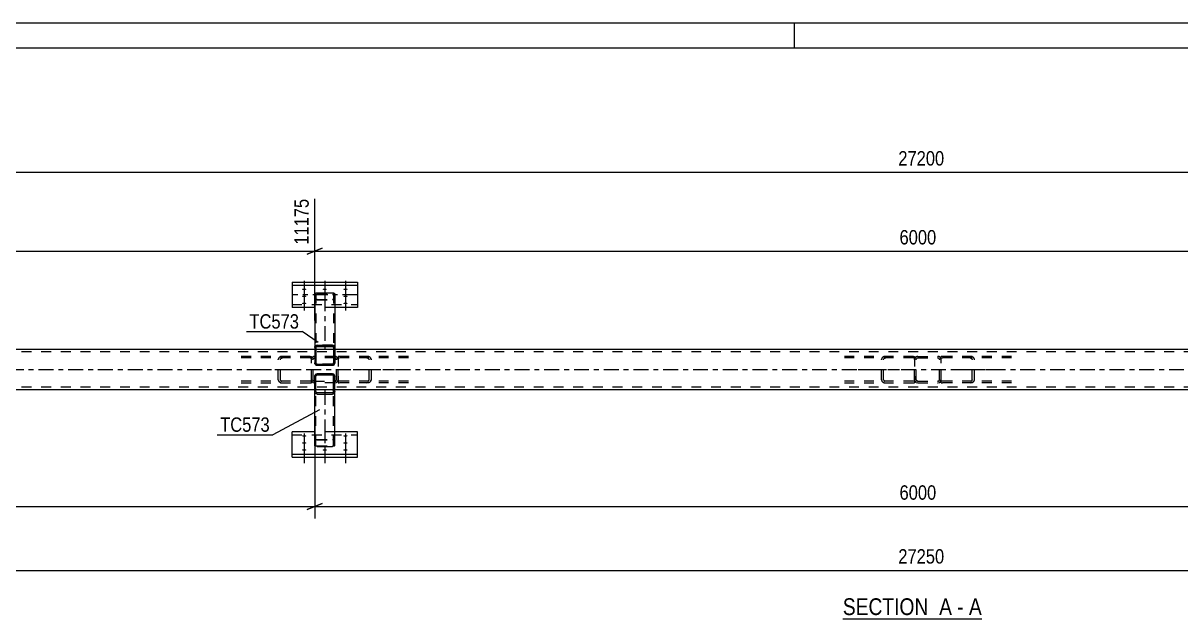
# Model space of a CAD drawing. Header units: millimetres. Extents: x -82 to 1107, y -663 to 178.
# Drawn here: x 323.5 to 553.9, y 59 to 177.5 of the extents above; entities that cross this region are included whole.
import ezdxf

# ---------------------------------------------------------------- set-up
doc = ezdxf.new("R2010")
doc.units = ezdxf.units.MM
doc.linetypes.add('DXK_LINE_DOT2', pattern=[3.9198, 1.9599, -1.9599])
doc.linetypes.add('DXK_LINE_DOT3', pattern=[5.9187, 2.979, -0.9799, 0.9799, -0.9799])
doc.styles.add('Arial Narrow', font='ARIALN.TTF', dxfattribs={"height": 0.2})

# ---------------------------------------------------------------- blocks, each defined once
blk = doc.blocks.new('Unknown-348431369-1163')
at = {"color": 5, "linetype": 'Continuous'}
for p, q in [((1107.01, 177.55), (-81.99, 177.55)), ((477.01, 172.55), (477.01, 177.55)), ((1102.01, 172.55), (-76.99, 172.55))]:
    blk.add_line(p, q, dxfattribs=at)
blk = doc.blocks.new('Unknown-348431369-12 - 3591')
at = {"color": 6, "linetype": 'Continuous'}
blk.add_line((486.61, 58.98), (514.25, 58.98), dxfattribs=at)
at = {"color": 0, "linetype": 'Continuous'}
blk.add_wipeout([(504.72, 59.73), (504.72, 63.23), (486.61, 63.23), (486.61, 59.73)], dxfattribs=at)
at = {"color": 7, "linetype": 'Continuous', "style": 'Arial Narrow'}
blk.add_text('SECTION ', height=3.34, dxfattribs=at).set_placement((486.61, 59.73))
at = {"color": 0, "linetype": 'Continuous'}
blk.add_wipeout([(508.32, 59.73), (508.32, 63.23), (505.77, 63.23), (505.77, 59.73)], dxfattribs=at)
blk.add_wipeout([(510.65, 59.73), (510.65, 63.23), (509.37, 63.23), (509.37, 59.73)], dxfattribs=at)
at = {"color": 7, "linetype": 'Continuous', "style": 'Arial Narrow'}
for s, p in [('A', (505.77, 59.73)), ('-', (509.37, 59.73))]:
    blk.add_text(s, height=3.34, dxfattribs=at).set_placement(p)
at = {"color": 0, "linetype": 'Continuous'}
blk.add_wipeout([(514.25, 59.73), (514.25, 63.23), (511.7, 63.23), (511.7, 59.73)], dxfattribs=at)
at = {"color": 7, "linetype": 'Continuous', "style": 'Arial Narrow'}
blk.add_text('A', height=3.34, dxfattribs=at).set_placement((511.7, 59.73))
blk = doc.blocks.new('Part-348431369-3689 - 3591')
at = {"color": 2, "linetype": 'Continuous'}
for p, q in [((381.55, 123.7), (381.59, 123.76)), ((381.55, 123.7), (381.55, 112.96)), ((381.59, 123.76), (381.69, 123.81)), ((381.69, 123.81), (381.85, 123.85)), ((381.85, 123.85), (382.03, 123.86)), ((382.03, 123.86), (385.07, 123.86)), ((385.07, 123.86), (385.25, 123.85)), ((385.25, 123.85), (385.41, 123.81)), ((385.41, 123.81), (385.51, 123.76)), ((385.51, 123.76), (385.55, 123.7)), ((385.55, 123.7), (385.55, 112.96)), ((385.31, 112.58), (381.79, 112.58))]:
    blk.add_line(p, q, dxfattribs=at)
at = {"color": 7, "linetype": 'DXK_LINE_DOT2'}
for p, q in [((381.59, 122.59), (381.55, 122.66)), ((381.69, 122.54), (381.59, 122.59)), ((381.85, 122.5), (381.69, 122.54)), ((381.81, 123.73), (381.79, 123.7)), ((381.79, 123.7), (381.79, 113.37)), ((381.79, 122.66), (381.81, 122.62)), ((381.86, 123.75), (381.81, 123.73)), ((381.81, 122.62), (381.86, 122.6)), ((382.03, 122.49), (381.85, 122.5)), ((381.94, 123.77), (381.86, 123.75)), ((381.86, 122.6), (381.94, 122.58)), ((382.03, 123.78), (381.94, 123.77)), ((381.94, 122.58), (382.03, 122.57)), ((382.03, 123.78), (385.07, 123.78)), ((382.03, 122.57), (385.07, 122.57)), ((382.03, 122.49), (385.07, 122.49)), ((385.16, 123.77), (385.07, 123.78)), ((385.07, 122.57), (385.16, 122.58)), ((385.25, 122.5), (385.07, 122.49)), ((385.24, 123.75), (385.16, 123.77)), ((385.16, 122.58), (385.24, 122.6)), ((385.29, 123.73), (385.24, 123.75)), ((385.24, 122.6), (385.29, 122.62)), ((385.41, 122.54), (385.25, 122.5)), ((385.31, 123.7), (385.29, 123.73)), ((385.29, 122.62), (385.31, 122.66)), ((385.31, 123.7), (385.31, 112.58)), ((385.51, 122.59), (385.41, 122.54)), ((385.55, 122.66), (385.51, 122.59)), ((381.55, 112.96), (381.55, 112.58)), ((381.79, 113.37), (381.79, 112.58)), ((385.55, 112.96), (385.55, 112.58)), ((381.79, 112.58), (381.55, 112.58)), ((385.29, 112.58), (385.31, 112.58)), ((385.55, 112.58), (385.31, 112.58))]:
    blk.add_line(p, q, dxfattribs=at)
at = {"color": 7, "linetype": 'DXK_LINE_DOT3'}
blk.add_line((383.55, 123.18), (383.55, 112.58), dxfattribs=at)
blk = doc.blocks.new('Part-348431369-3636 - 3591')
at = {"color": 2, "linetype": 'Continuous'}
for p, q in [((377.05, 126), (390.05, 126)), ((377.05, 126), (377.05, 120.95)), ((377.05, 125.4), (390.05, 125.4)), ((390.05, 126), (390.05, 120.95)), ((381.55, 120.95), (377.05, 120.95)), ((390.05, 120.95), (385.55, 120.95))]:
    blk.add_line(p, q, dxfattribs=at)
at = {"color": 7, "linetype": 'DXK_LINE_DOT3'}
blk.add_line((390.05, 123.48), (377.05, 123.48), dxfattribs=at)
at = {"color": 7, "linetype": 'DXK_LINE_DOT2'}
for p, q in [((377.05, 121.55), (390.05, 121.55)), ((385.55, 120.95), (381.55, 120.95))]:
    blk.add_line(p, q, dxfattribs=at)
blk = doc.blocks.new('Bolt-348431369-3717 - 3591')
at = {"linetype": 'Continuous'}
for points in [[(379.45, 124.73), (379.54, 124.73), (379.63, 124.72), (379.71, 124.7), (379.78, 124.68), (379.83, 124.65), (379.87, 124.62), (379.89, 124.59), (379.89, 124.56), (379.87, 124.53), (379.83, 124.5), (379.78, 124.48), (379.71, 124.46), (379.63, 124.44), (379.54, 124.43), (379.45, 124.43), (379.36, 124.43), (379.27, 124.44), (379.19, 124.46), (379.12, 124.48), (379.07, 124.5), (379.03, 124.53), (379.01, 124.56), (379.01, 124.59), (379.03, 124.62), (379.07, 124.65), (379.12, 124.68), (379.19, 124.7), (379.27, 124.72), (379.36, 124.73)], [(383.53, 124.73), (383.62, 124.73), (383.71, 124.72), (383.79, 124.7), (383.86, 124.68), (383.91, 124.65), (383.95, 124.62), (383.97, 124.59), (383.97, 124.56), (383.95, 124.53), (383.91, 124.5), (383.86, 124.48), (383.79, 124.46), (383.71, 124.44), (383.62, 124.43), (383.53, 124.43), (383.44, 124.43), (383.35, 124.44), (383.27, 124.46), (383.2, 124.48), (383.15, 124.5), (383.11, 124.53), (383.09, 124.56), (383.09, 124.59), (383.11, 124.62), (383.15, 124.65), (383.2, 124.68), (383.27, 124.7), (383.35, 124.72), (383.44, 124.73)], [(387.65, 124.73), (387.74, 124.73), (387.83, 124.72), (387.91, 124.7), (387.98, 124.68), (388.03, 124.65), (388.07, 124.62), (388.09, 124.59), (388.09, 124.56), (388.07, 124.53), (388.03, 124.5), (387.98, 124.48), (387.91, 124.46), (387.83, 124.44), (387.74, 124.43), (387.65, 124.43), (387.56, 124.43), (387.47, 124.44), (387.39, 124.46), (387.32, 124.48), (387.27, 124.5), (387.23, 124.53), (387.21, 124.56), (387.21, 124.59), (387.23, 124.62), (387.27, 124.65), (387.32, 124.68), (387.39, 124.7), (387.47, 124.72), (387.56, 124.73)], [(379.45, 123.33), (379.54, 123.33), (379.63, 123.32), (379.71, 123.3), (379.78, 123.28), (379.83, 123.26), (379.87, 123.23), (379.89, 123.2), (379.89, 123.17), (379.87, 123.14), (379.83, 123.11), (379.78, 123.08), (379.71, 123.06), (379.63, 123.04), (379.54, 123.04), (379.45, 123.03), (379.36, 123.04), (379.27, 123.04), (379.19, 123.06), (379.12, 123.08), (379.07, 123.11), (379.03, 123.14), (379.01, 123.17), (379.01, 123.2), (379.03, 123.23), (379.07, 123.26), (379.12, 123.28), (379.19, 123.3), (379.27, 123.32), (379.36, 123.33)], [(387.65, 123.33), (387.74, 123.33), (387.83, 123.32), (387.91, 123.3), (387.98, 123.28), (388.03, 123.26), (388.07, 123.23), (388.09, 123.2), (388.09, 123.17), (388.07, 123.14), (388.03, 123.11), (387.98, 123.08), (387.91, 123.06), (387.83, 123.04), (387.74, 123.04), (387.65, 123.03), (387.56, 123.04), (387.47, 123.04), (387.39, 123.06), (387.32, 123.08), (387.27, 123.11), (387.23, 123.14), (387.21, 123.17), (387.21, 123.2), (387.23, 123.23), (387.27, 123.26), (387.32, 123.28), (387.39, 123.3), (387.47, 123.32), (387.56, 123.33)], [(379.45, 121.92), (379.54, 121.92), (379.63, 121.91), (379.71, 121.9), (379.78, 121.87), (379.83, 121.85), (379.87, 121.82), (379.89, 121.79), (379.89, 121.76), (379.87, 121.73), (379.83, 121.7), (379.78, 121.67), (379.71, 121.65), (379.63, 121.64), (379.54, 121.63), (379.45, 121.62), (379.36, 121.63), (379.27, 121.64), (379.19, 121.65), (379.12, 121.67), (379.07, 121.7), (379.03, 121.73), (379.01, 121.76), (379.01, 121.79), (379.03, 121.82), (379.07, 121.85), (379.12, 121.87), (379.19, 121.9), (379.27, 121.91), (379.36, 121.92)], [(387.65, 121.92), (387.74, 121.92), (387.83, 121.91), (387.91, 121.9), (387.98, 121.87), (388.03, 121.85), (388.07, 121.82), (388.09, 121.79), (388.09, 121.76), (388.07, 121.73), (388.03, 121.7), (387.98, 121.67), (387.91, 121.65), (387.83, 121.64), (387.74, 121.63), (387.65, 121.62), (387.56, 121.63), (387.47, 121.64), (387.39, 121.65), (387.32, 121.67), (387.27, 121.7), (387.23, 121.73), (387.21, 121.76), (387.21, 121.79), (387.23, 121.82), (387.27, 121.85), (387.32, 121.87), (387.39, 121.9), (387.47, 121.91), (387.56, 121.92)]]:
    blk.add_hatch(color=1, dxfattribs=at).paths.add_polyline_path(points)
at = {"color": 1, "linetype": 'Continuous'}
for p, q in [((379.45, 126.27), (379.45, 123.15)), ((379.45, 124.87), (379.45, 121.75)), ((383.53, 126.27), (383.53, 123.15)), ((387.65, 126.27), (387.65, 123.15)), ((387.65, 124.87), (387.65, 121.75)), ((379.45, 123.46), (379.45, 120.35)), ((387.65, 123.46), (387.65, 120.35))]:
    blk.add_line(p, q, dxfattribs=at)
at = {"color": 1, "linetype": 'DXK_LINE_DOT2'}
blk.add_line((383.53, 123.46), (383.53, 120.35), dxfattribs=at)
blk = doc.blocks.new('Part-348431369-3782 - 3591')
at = {"color": 7, "linetype": 'DXK_LINE_DOT2'}
for p, q in [((381.55, 104.21), (381.55, 104.58)), ((381.79, 104.58), (381.55, 104.58)), ((381.79, 93.47), (381.79, 104.58)), ((385.07, 104.58), (385.55, 104.58)), ((385.24, 104.58), (385.25, 104.58)), ((385.25, 104.58), (385.29, 104.58)), ((385.29, 104.58), (385.31, 104.58)), ((385.31, 93.47), (385.31, 104.58)), ((385.55, 104.21), (385.55, 104.58)), ((381.55, 94.51), (381.59, 94.57)), ((381.59, 94.57), (381.69, 94.63)), ((381.69, 94.63), (381.85, 94.66)), ((381.81, 94.54), (381.79, 94.51)), ((381.86, 94.57), (381.81, 94.54)), ((381.85, 94.66), (382.03, 94.68)), ((381.94, 94.59), (381.86, 94.57)), ((382.03, 94.59), (381.94, 94.59)), ((382.03, 94.68), (385.07, 94.68)), ((382.03, 94.59), (385.07, 94.59)), ((385.07, 94.68), (385.25, 94.66)), ((385.16, 94.59), (385.07, 94.59)), ((385.24, 94.57), (385.16, 94.59)), ((385.24, 94.57), (385.25, 94.56)), ((385.25, 94.66), (385.41, 94.63)), ((385.25, 94.56), (385.29, 94.54)), ((385.31, 94.51), (385.29, 94.54)), ((385.41, 94.63), (385.51, 94.57)), ((385.51, 94.57), (385.55, 94.51)), ((381.79, 93.47), (381.81, 93.44)), ((381.81, 93.44), (381.86, 93.41)), ((381.86, 93.41), (381.94, 93.4)), ((381.94, 93.4), (382.03, 93.39)), ((382.03, 93.39), (385.07, 93.39)), ((385.07, 93.39), (385.16, 93.4)), ((385.16, 93.4), (385.24, 93.41)), ((385.24, 93.41), (385.29, 93.44)), ((385.29, 93.44), (385.31, 93.47))]:
    blk.add_line(p, q, dxfattribs=at)
at = {"color": 2, "linetype": 'Continuous'}
for p, q in [((381.55, 93.47), (381.55, 104.21)), ((385.31, 104.58), (381.79, 104.58)), ((385.55, 93.47), (385.55, 104.21)), ((381.59, 93.41), (381.55, 93.47)), ((381.69, 93.36), (381.59, 93.41)), ((381.85, 93.32), (381.69, 93.36)), ((382.03, 93.31), (381.85, 93.32)), ((382.03, 93.31), (385.07, 93.31)), ((385.25, 93.32), (385.07, 93.31)), ((385.41, 93.36), (385.25, 93.32)), ((385.51, 93.41), (385.41, 93.36)), ((385.55, 93.47), (385.51, 93.41))]:
    blk.add_line(p, q, dxfattribs=at)
at = {"color": 7, "linetype": 'DXK_LINE_DOT3'}
blk.add_line((383.55, 104.58), (383.55, 93.99), dxfattribs=at)
blk = doc.blocks.new('Part-348431369-10483 - 3591')
at = {"color": 2, "linetype": 'Continuous'}
for p, q in [((381.59, 113.14), (381.55, 112.96)), ((381.55, 112.96), (381.55, 109.92)), ((381.69, 113.3), (381.59, 113.14)), ((381.85, 113.4), (381.69, 113.3)), ((381.79, 112.96), (381.81, 113.05)), ((381.79, 112.96), (381.79, 112.96)), ((381.79, 112.96), (381.79, 109.92)), ((381.81, 113.05), (381.86, 113.13)), ((382.03, 113.44), (381.85, 113.4)), ((381.86, 113.13), (381.94, 113.18)), ((381.94, 113.18), (382.03, 113.2)), ((382.03, 113.44), (385.07, 113.44)), ((382.03, 113.44), (382.03, 113.44)), ((382.03, 113.2), (382.03, 113.2)), ((382.03, 113.2), (385.07, 113.2)), ((385.07, 113.44), (385.07, 113.44)), ((385.25, 113.4), (385.07, 113.44)), ((385.07, 113.2), (385.07, 113.2)), ((385.07, 113.2), (385.16, 113.18)), ((385.16, 113.18), (385.24, 113.13)), ((385.24, 113.13), (385.29, 113.05)), ((385.41, 113.3), (385.25, 113.4)), ((385.29, 113.05), (385.31, 112.96)), ((385.31, 112.96), (385.31, 112.96)), ((385.31, 112.96), (385.31, 109.92)), ((385.51, 113.14), (385.41, 113.3)), ((385.55, 112.96), (385.51, 113.14)), ((385.55, 112.96), (385.55, 109.92)), ((381.55, 109.92), (381.59, 109.74)), ((381.59, 109.74), (381.69, 109.58)), ((381.69, 109.58), (381.85, 109.48)), ((381.79, 109.92), (381.79, 109.92)), ((381.81, 109.83), (381.79, 109.92)), ((381.86, 109.75), (381.81, 109.83)), ((381.85, 109.48), (382.03, 109.44)), ((381.94, 109.7), (381.86, 109.75)), ((382.03, 109.68), (381.94, 109.7)), ((382.03, 109.68), (382.03, 109.68)), ((382.03, 109.68), (385.07, 109.68)), ((382.03, 109.44), (385.07, 109.44)), ((382.03, 109.44), (382.03, 109.44)), ((385.16, 109.7), (385.07, 109.68)), ((385.07, 109.68), (385.07, 109.68)), ((385.07, 109.44), (385.25, 109.48)), ((385.07, 109.44), (385.07, 109.44)), ((385.24, 109.75), (385.16, 109.7)), ((385.29, 109.83), (385.24, 109.75)), ((385.25, 109.48), (385.41, 109.58)), ((385.31, 109.92), (385.29, 109.83)), ((385.31, 109.92), (385.31, 109.92)), ((385.41, 109.58), (385.51, 109.74)), ((385.51, 109.74), (385.55, 109.92))]:
    blk.add_line(p, q, dxfattribs=at)
at = {"color": 7, "linetype": 'DXK_LINE_DOT2'}
for p, q in [((381.55, 112.96), (381.59, 113.14)), ((381.59, 113.14), (381.69, 113.3)), ((381.69, 113.3), (381.85, 113.4)), ((381.81, 113.05), (381.79, 112.96)), ((381.79, 112.96), (381.79, 112.96)), ((381.86, 113.13), (381.81, 113.05)), ((381.85, 113.4), (382.03, 113.44)), ((381.94, 113.18), (381.86, 113.13)), ((382.03, 113.2), (381.94, 113.18)), ((385.07, 113.44), (382.03, 113.44)), ((382.03, 113.2), (385.07, 113.2)), ((385.07, 113.44), (385.25, 113.4)), ((385.16, 113.18), (385.07, 113.2)), ((385.24, 113.13), (385.16, 113.18)), ((385.29, 113.05), (385.24, 113.13)), ((385.25, 113.4), (385.41, 113.3)), ((385.31, 112.96), (385.29, 113.05)), ((385.31, 112.96), (385.31, 112.96)), ((385.41, 113.3), (385.51, 113.14)), ((385.51, 113.14), (385.55, 112.96)), ((381.79, 112.58), (381.55, 112.58)), ((381.55, 112.58), (381.79, 112.58)), ((385.55, 112.58), (385.31, 112.58)), ((385.31, 112.58), (385.55, 112.58)), ((381.59, 109.74), (381.55, 109.92)), ((381.79, 109.92), (381.81, 109.83)), ((381.81, 109.83), (381.86, 109.75)), ((382.03, 109.44), (381.85, 109.48)), ((381.86, 109.75), (381.94, 109.7)), ((381.94, 109.7), (382.03, 109.68)), ((385.07, 109.68), (382.03, 109.68)), ((382.03, 109.44), (385.07, 109.44)), ((385.07, 109.68), (385.16, 109.7)), ((385.25, 109.48), (385.07, 109.44)), ((385.16, 109.7), (385.24, 109.75)), ((385.24, 109.75), (385.29, 109.83)), ((385.29, 109.83), (385.31, 109.92)), ((385.55, 109.92), (385.51, 109.74))]:
    blk.add_line(p, q, dxfattribs=at)
for centre, start, end in [((382.03, 109.92), 202.5, 247.5), ((385.07, 109.92), 292.5, 337.5)]:
    blk.add_arc(centre, 0.48, start, end, dxfattribs=at)
blk = doc.blocks.new('Part-348431369-3777 - 3591')
at = {"color": 7, "linetype": 'DXK_LINE_DOT2'}
for p, q in [((380.95, 110.83), (380.9, 110.58)), ((380.9, 106.58), (380.9, 110.58)), ((381.22, 110.58), (381.24, 110.71)), ((381.22, 106.58), (381.22, 110.58)), ((381.54, 111.22), (381.3, 111.17)), ((381.42, 110.88), (381.54, 110.9)), ((385.54, 111.22), (381.54, 111.22)), ((385.54, 110.9), (381.54, 110.9)), ((385.78, 111.17), (385.54, 111.22)), ((385.54, 110.9), (385.66, 110.88)), ((385.84, 110.71), (385.86, 110.58)), ((385.86, 106.58), (385.86, 110.58)), ((386.18, 110.58), (386.13, 110.83)), ((386.18, 106.58), (386.18, 110.58)), ((380.9, 106.58), (380.95, 106.34)), ((381.24, 106.46), (381.22, 106.58)), ((381.3, 105.99), (381.54, 105.94)), ((381.54, 106.26), (381.42, 106.29)), ((381.54, 106.26), (385.54, 106.26)), ((385.66, 106.29), (385.54, 106.26)), ((385.54, 105.94), (385.78, 105.99)), ((385.86, 106.58), (385.84, 106.46)), ((386.13, 106.34), (386.18, 106.58)), ((385.54, 105.94), (381.54, 105.94))]:
    blk.add_line(p, q, dxfattribs=at)
at = {"color": 7, "linetype": 'DXK_LINE_DOT3'}
blk.add_line((383.54, 108.58), (383.54, 108.58), dxfattribs=at)
at = {"color": 7, "linetype": 'DXK_LINE_DOT2'}
for centre, radius, start, end in [((381.54, 110.58), 0.64, 112.5, 157.5), ((381.54, 110.58), 0.32, 112.5, 157.5), ((385.54, 110.58), 0.32, 22.5, 67.5), ((385.54, 110.58), 0.64, 22.5, 67.5), ((381.54, 106.58), 0.64, 202.5, 247.5), ((381.54, 106.58), 0.32, 202.5, 247.5), ((385.54, 106.58), 0.32, 292.5, 337.5), ((385.54, 106.58), 0.64, 292.5, 337.5)]:
    blk.add_arc(centre, radius, start, end, dxfattribs=at)
blk = doc.blocks.new('Part-348431369-3791 - 3591')
at = {"color": 7, "linetype": 'DXK_LINE_DOT2'}
for p, q in [((380.64, 111.22), (366.91, 111.22)), ((380.64, 110.9), (366.91, 110.9)), ((374.34, 110.83), (374.27, 110.58)), ((374.27, 106.58), (374.27, 110.58)), ((374.71, 110.58), (374.75, 110.71)), ((374.71, 106.58), (374.71, 110.58)), ((375.15, 111.22), (374.82, 111.17)), ((374.98, 110.88), (375.15, 110.9)), ((380.64, 111.22), (380.9, 111.19)), ((380.64, 110.9), (380.81, 110.88)), ((380.81, 110.88), (380.9, 110.84)), ((380.9, 105.98), (380.9, 111.19)), ((380.64, 106.26), (366.91, 106.26)), ((374.27, 106.58), (374.34, 106.34)), ((374.75, 106.46), (374.71, 106.58)), ((374.82, 105.99), (375.15, 105.94)), ((375.15, 106.26), (374.98, 106.29)), ((380.81, 106.29), (380.64, 106.26)), ((380.64, 105.94), (380.9, 105.98)), ((380.9, 106.33), (380.81, 106.29)), ((366.91, 105.94), (380.64, 105.94))]:
    blk.add_line(p, q, dxfattribs=at)
at = {"color": 7, "linetype": 'DXK_LINE_DOT3'}
blk.add_line((369.66, 108.58), (377.9, 108.58), dxfattribs=at)
at = {"color": 7, "linetype": 'DXK_LINE_DOT2'}
for centre, radius, start, end in [((375.02, 110.4), 0.802, 104.5547, 147.5896), ((375.08, 110.49), 0.401, 104.5547, 147.5896), ((375.02, 106.77), 0.802, 212.4104, 255.4453), ((375.08, 106.68), 0.401, 212.4104, 255.4453)]:
    blk.add_arc(centre, radius, start, end, dxfattribs=at)
blk = doc.blocks.new('Part-348431369-3793 - 3591')
at = {"color": 7, "linetype": 'DXK_LINE_DOT2'}
for p, q in [((500.64, 111.22), (486.91, 111.22)), ((500.64, 110.9), (486.91, 110.9)), ((494.34, 110.83), (494.27, 110.58)), ((494.27, 106.58), (494.27, 110.58)), ((494.71, 110.58), (494.75, 110.71)), ((494.71, 106.58), (494.71, 110.58)), ((495.15, 111.22), (494.82, 111.17)), ((494.98, 110.88), (495.15, 110.9)), ((500.64, 111.22), (500.9, 111.19)), ((500.64, 110.9), (500.81, 110.88)), ((500.81, 110.88), (500.9, 110.84)), ((500.9, 111.19), (500.9, 105.98)), ((500.64, 106.26), (486.91, 106.26)), ((494.27, 106.58), (494.34, 106.34)), ((494.75, 106.46), (494.71, 106.58)), ((494.82, 105.99), (495.15, 105.94)), ((495.15, 106.26), (494.98, 106.29)), ((500.81, 106.29), (500.64, 106.26)), ((500.64, 105.94), (500.9, 105.98)), ((500.9, 106.33), (500.81, 106.29)), ((486.91, 105.94), (500.64, 105.94))]:
    blk.add_line(p, q, dxfattribs=at)
at = {"color": 7, "linetype": 'DXK_LINE_DOT3'}
blk.add_line((489.66, 108.58), (497.9, 108.58), dxfattribs=at)
at = {"color": 7, "linetype": 'DXK_LINE_DOT2'}
for centre, radius, start, end in [((495.02, 110.4), 0.802, 104.5547, 147.5896), ((495.08, 110.49), 0.401, 104.5547, 147.5896), ((495.02, 106.77), 0.802, 212.4104, 255.4453), ((495.08, 106.68), 0.401, 212.4104, 255.4453)]:
    blk.add_arc(centre, radius, start, end, dxfattribs=at)
blk = doc.blocks.new('Part-348431369-3794 - 3591')
at = {"color": 7, "linetype": 'DXK_LINE_DOT2'}
for p, q in [((386.44, 111.22), (386.18, 111.19)), ((386.18, 111.19), (386.18, 105.98)), ((386.18, 110.84), (386.27, 110.88)), ((386.27, 110.88), (386.44, 110.9)), ((400.17, 111.22), (386.44, 111.22)), ((400.17, 110.9), (386.44, 110.9)), ((392.26, 111.17), (391.93, 111.22)), ((391.93, 110.9), (392.1, 110.88)), ((392.33, 110.71), (392.37, 110.58)), ((392.37, 106.58), (392.37, 110.58)), ((392.81, 110.58), (392.74, 110.83)), ((392.81, 106.58), (392.81, 110.58)), ((386.27, 106.29), (386.18, 106.33)), ((386.18, 105.98), (386.44, 105.94)), ((386.44, 106.26), (386.27, 106.29)), ((400.17, 106.26), (386.44, 106.26)), ((392.1, 106.29), (391.93, 106.26)), ((391.93, 105.94), (392.26, 105.99)), ((392.37, 106.58), (392.33, 106.46)), ((392.74, 106.34), (392.81, 106.58)), ((400.17, 105.94), (386.44, 105.94))]:
    blk.add_line(p, q, dxfattribs=at)
at = {"color": 7, "linetype": 'DXK_LINE_DOT3'}
blk.add_line((389.18, 108.58), (397.42, 108.58), dxfattribs=at)
at = {"color": 7, "linetype": 'DXK_LINE_DOT2'}
for centre, radius, start, end in [((392, 110.49), 0.401, 32.4104, 75.4453), ((392.06, 110.4), 0.802, 32.4104, 75.4453), ((392, 106.68), 0.401, 284.5547, 327.5896), ((392.06, 106.77), 0.802, 284.5547, 327.5896)]:
    blk.add_arc(centre, radius, start, end, dxfattribs=at)
blk = doc.blocks.new('Part-348431369-3796 - 3591')
at = {"color": 7, "linetype": 'DXK_LINE_DOT2'}
for p, q in [((506.44, 111.22), (506.18, 111.19)), ((506.18, 105.98), (506.18, 111.19)), ((506.18, 110.84), (506.27, 110.88)), ((506.27, 110.88), (506.44, 110.9)), ((520.17, 111.22), (506.44, 111.22)), ((520.17, 110.9), (506.44, 110.9)), ((512.26, 111.17), (511.93, 111.22)), ((511.93, 110.9), (512.1, 110.88)), ((512.33, 110.71), (512.37, 110.58)), ((512.37, 106.58), (512.37, 110.58)), ((512.81, 110.58), (512.74, 110.83)), ((512.81, 106.58), (512.81, 110.58)), ((506.27, 106.29), (506.18, 106.33)), ((506.18, 105.98), (506.44, 105.94)), ((506.44, 106.26), (506.27, 106.29)), ((520.17, 106.26), (506.44, 106.26)), ((512.1, 106.29), (511.93, 106.26)), ((511.93, 105.94), (512.26, 105.99)), ((512.37, 106.58), (512.33, 106.46)), ((512.74, 106.34), (512.81, 106.58)), ((520.17, 105.94), (506.44, 105.94))]:
    blk.add_line(p, q, dxfattribs=at)
at = {"color": 7, "linetype": 'DXK_LINE_DOT3'}
blk.add_line((509.18, 108.58), (517.42, 108.58), dxfattribs=at)
at = {"color": 7, "linetype": 'DXK_LINE_DOT2'}
for centre, radius, start, end in [((512, 110.49), 0.401, 32.4105, 75.4453), ((512.06, 110.4), 0.802, 32.4105, 75.4453), ((512, 106.68), 0.401, 284.5547, 327.5895), ((512.06, 106.77), 0.802, 284.5547, 327.5895)]:
    blk.add_arc(centre, radius, start, end, dxfattribs=at)
blk = doc.blocks.new('Part-348431369-3805 - 3591')
at = {"color": 7, "linetype": 'DXK_LINE_DOT2'}
for p, q in [((991.54, 112.1), (12.9, 112.1)), ((385.55, 112.58), (381.55, 112.58)), ((991.54, 105.06), (12.9, 105.06)), ((385.55, 104.58), (381.55, 104.58))]:
    blk.add_line(p, q, dxfattribs=at)
at = {"color": 2, "linetype": 'Continuous'}
for p, q in [((381.55, 112.58), (145.55, 112.58)), ((621.54, 112.58), (385.55, 112.58)), ((381.55, 104.58), (145.55, 104.58)), ((621.54, 104.58), (385.55, 104.58))]:
    blk.add_line(p, q, dxfattribs=at)
at = {"color": 7, "linetype": 'DXK_LINE_DOT3'}
blk.add_line((12.9, 108.58), (991.54, 108.58), dxfattribs=at)
blk = doc.blocks.new('Part-348431369-3807 - 3591')
at = {"color": 7, "linetype": 'DXK_LINE_DOT2'}
for p, q in [((500.95, 110.83), (500.9, 110.58)), ((500.9, 106.58), (500.9, 110.58)), ((501.22, 110.58), (501.24, 110.71)), ((501.22, 106.58), (501.22, 110.58)), ((501.54, 111.22), (501.3, 111.17)), ((501.42, 110.88), (501.54, 110.9)), ((501.54, 111.22), (505.54, 111.22)), ((501.54, 110.9), (505.54, 110.9)), ((505.78, 111.17), (505.54, 111.22)), ((505.54, 110.9), (505.66, 110.88)), ((505.84, 110.71), (505.86, 110.58)), ((505.86, 106.58), (505.86, 110.58)), ((506.18, 110.58), (506.13, 110.83)), ((506.18, 106.58), (506.18, 110.58)), ((500.9, 106.58), (500.95, 106.34)), ((501.24, 106.46), (501.22, 106.58)), ((501.3, 105.99), (501.54, 105.94)), ((501.54, 106.26), (501.42, 106.29)), ((501.54, 106.26), (505.54, 106.26)), ((505.66, 106.29), (505.54, 106.26)), ((505.54, 105.94), (505.78, 105.99)), ((505.86, 106.58), (505.84, 106.46)), ((506.13, 106.34), (506.18, 106.58)), ((501.54, 105.94), (505.54, 105.94))]:
    blk.add_line(p, q, dxfattribs=at)
at = {"color": 7, "linetype": 'DXK_LINE_DOT3'}
blk.add_line((503.54, 108.58), (503.54, 108.58), dxfattribs=at)
at = {"color": 7, "linetype": 'DXK_LINE_DOT2'}
for centre, radius, start, end in [((501.54, 110.58), 0.64, 112.5, 157.5), ((501.54, 110.58), 0.32, 112.5, 157.5), ((505.54, 110.58), 0.32, 22.5, 67.5), ((505.54, 110.58), 0.64, 22.5, 67.5), ((501.54, 106.58), 0.64, 202.5, 247.5), ((501.54, 106.58), 0.32, 202.5, 247.5), ((505.54, 106.58), 0.32, 292.5, 337.5), ((505.54, 106.58), 0.64, 292.5, 337.5)]:
    blk.add_arc(centre, radius, start, end, dxfattribs=at)
blk = doc.blocks.new('Bolt-348431369-3816 - 3591')
at = {"linetype": 'Continuous'}
for points in [[(379.45, 95.24), (379.36, 95.25), (379.27, 95.26), (379.19, 95.27), (379.12, 95.29), (379.07, 95.32), (379.03, 95.35), (379.01, 95.38), (379.01, 95.41), (379.03, 95.44), (379.07, 95.47), (379.12, 95.49), (379.19, 95.52), (379.27, 95.53), (379.36, 95.54), (379.45, 95.54), (379.54, 95.54), (379.63, 95.53), (379.71, 95.52), (379.78, 95.49), (379.83, 95.47), (379.87, 95.44), (379.89, 95.41), (379.89, 95.38), (379.87, 95.35), (379.83, 95.32), (379.78, 95.29), (379.71, 95.27), (379.63, 95.26), (379.54, 95.25)], [(387.65, 95.24), (387.56, 95.25), (387.47, 95.26), (387.39, 95.27), (387.32, 95.29), (387.27, 95.32), (387.23, 95.35), (387.21, 95.38), (387.21, 95.41), (387.23, 95.44), (387.27, 95.47), (387.32, 95.49), (387.39, 95.52), (387.47, 95.53), (387.56, 95.54), (387.65, 95.54), (387.74, 95.54), (387.83, 95.53), (387.91, 95.52), (387.98, 95.49), (388.03, 95.47), (388.07, 95.44), (388.09, 95.41), (388.09, 95.38), (388.07, 95.35), (388.03, 95.32), (387.98, 95.29), (387.91, 95.27), (387.83, 95.26), (387.74, 95.25)], [(379.45, 93.83), (379.36, 93.84), (379.27, 93.85), (379.19, 93.86), (379.12, 93.88), (379.07, 93.91), (379.03, 93.94), (379.01, 93.97), (379.01, 94), (379.03, 94.03), (379.07, 94.06), (379.12, 94.09), (379.19, 94.11), (379.27, 94.12), (379.36, 94.13), (379.45, 94.13), (379.54, 94.13), (379.63, 94.12), (379.71, 94.11), (379.78, 94.09), (379.83, 94.06), (379.87, 94.03), (379.89, 94), (379.89, 93.97), (379.87, 93.94), (379.83, 93.91), (379.78, 93.88), (379.71, 93.86), (379.63, 93.85), (379.54, 93.84)], [(379.45, 92.44), (379.36, 92.44), (379.27, 92.45), (379.19, 92.47), (379.12, 92.49), (379.07, 92.51), (379.03, 92.54), (379.01, 92.57), (379.01, 92.6), (379.03, 92.64), (379.07, 92.66), (379.12, 92.69), (379.19, 92.71), (379.27, 92.73), (379.36, 92.74), (379.45, 92.74), (379.54, 92.74), (379.63, 92.73), (379.71, 92.71), (379.78, 92.69), (379.83, 92.66), (379.87, 92.64), (379.89, 92.6), (379.89, 92.57), (379.87, 92.54), (379.83, 92.51), (379.78, 92.49), (379.71, 92.47), (379.63, 92.45), (379.54, 92.44)], [(383.53, 92.44), (383.44, 92.44), (383.35, 92.45), (383.27, 92.47), (383.2, 92.49), (383.15, 92.51), (383.11, 92.54), (383.09, 92.57), (383.09, 92.6), (383.11, 92.64), (383.15, 92.66), (383.2, 92.69), (383.27, 92.71), (383.35, 92.73), (383.44, 92.74), (383.53, 92.74), (383.62, 92.74), (383.71, 92.73), (383.79, 92.71), (383.86, 92.69), (383.91, 92.66), (383.95, 92.64), (383.97, 92.6), (383.97, 92.57), (383.95, 92.54), (383.91, 92.51), (383.86, 92.49), (383.79, 92.47), (383.71, 92.45), (383.62, 92.44)], [(387.65, 93.83), (387.56, 93.84), (387.47, 93.85), (387.39, 93.86), (387.32, 93.88), (387.27, 93.91), (387.23, 93.94), (387.21, 93.97), (387.21, 94), (387.23, 94.03), (387.27, 94.06), (387.32, 94.09), (387.39, 94.11), (387.47, 94.12), (387.56, 94.13), (387.65, 94.13), (387.74, 94.13), (387.83, 94.12), (387.91, 94.11), (387.98, 94.09), (388.03, 94.06), (388.07, 94.03), (388.09, 94), (388.09, 93.97), (388.07, 93.94), (388.03, 93.91), (387.98, 93.88), (387.91, 93.86), (387.83, 93.85), (387.74, 93.84)], [(387.65, 92.44), (387.56, 92.44), (387.47, 92.45), (387.39, 92.47), (387.32, 92.49), (387.27, 92.51), (387.23, 92.54), (387.21, 92.57), (387.21, 92.6), (387.23, 92.64), (387.27, 92.66), (387.32, 92.69), (387.39, 92.71), (387.47, 92.73), (387.56, 92.74), (387.65, 92.74), (387.74, 92.74), (387.83, 92.73), (387.91, 92.71), (387.98, 92.69), (388.03, 92.66), (388.07, 92.64), (388.09, 92.6), (388.09, 92.57), (388.07, 92.54), (388.03, 92.51), (387.98, 92.49), (387.91, 92.47), (387.83, 92.45), (387.74, 92.44)]]:
    blk.add_hatch(color=1, dxfattribs=at).paths.add_polyline_path(points)
at = {"color": 1, "linetype": 'Continuous'}
for p, q in [((379.45, 95.88), (379.45, 92.76)), ((379.45, 94.47), (379.45, 91.35)), ((387.65, 95.88), (387.65, 92.76)), ((387.65, 94.47), (387.65, 91.35)), ((379.45, 93.08), (379.45, 89.96)), ((383.53, 93.08), (383.53, 89.96)), ((387.65, 93.08), (387.65, 89.96))]:
    blk.add_line(p, q, dxfattribs=at)
at = {"color": 1, "linetype": 'DXK_LINE_DOT2'}
blk.add_line((383.53, 95.88), (383.53, 92.76), dxfattribs=at)
blk = doc.blocks.new('Part-348431369-3819 - 3591')
at = {"color": 2, "linetype": 'Continuous'}
for p, q in [((377.05, 91.17), (377.05, 96.21)), ((381.55, 96.21), (377.05, 96.21)), ((390.05, 96.21), (385.55, 96.21)), ((390.05, 91.17), (390.05, 96.21)), ((377.05, 91.77), (390.05, 91.77)), ((377.05, 91.17), (390.05, 91.17))]:
    blk.add_line(p, q, dxfattribs=at)
at = {"color": 7, "linetype": 'DXK_LINE_DOT2'}
for p, q in [((377.05, 95.61), (390.05, 95.61)), ((385.55, 96.21), (381.55, 96.21))]:
    blk.add_line(p, q, dxfattribs=at)
blk = doc.blocks.new('Part-348431369-10484 - 3591')
at = {"color": 2, "linetype": 'Continuous'}
for p, q in [((381.59, 107.43), (381.55, 107.25)), ((381.55, 104.21), (381.55, 107.25)), ((381.69, 107.58), (381.59, 107.43)), ((381.85, 107.69), (381.69, 107.58)), ((381.81, 107.34), (381.79, 107.25)), ((381.79, 104.21), (381.79, 107.25)), ((381.86, 107.41), (381.81, 107.34)), ((382.03, 107.73), (381.85, 107.69)), ((381.94, 107.47), (381.86, 107.41)), ((382.03, 107.49), (381.94, 107.47)), ((385.07, 107.73), (382.03, 107.73)), ((385.07, 107.49), (382.03, 107.49)), ((385.25, 107.69), (385.07, 107.73)), ((385.16, 107.47), (385.07, 107.49)), ((385.24, 107.41), (385.16, 107.47)), ((385.29, 107.34), (385.24, 107.41)), ((385.41, 107.58), (385.25, 107.69)), ((385.31, 107.25), (385.29, 107.34)), ((385.31, 104.21), (385.31, 107.25)), ((385.51, 107.43), (385.41, 107.58)), ((385.55, 107.25), (385.51, 107.43)), ((385.55, 104.21), (385.55, 107.25)), ((381.59, 104.02), (381.55, 104.21)), ((381.69, 103.87), (381.59, 104.02)), ((381.85, 103.76), (381.69, 103.87)), ((381.79, 104.21), (381.81, 104.11)), ((381.81, 104.11), (381.86, 104.04)), ((382.03, 103.73), (381.85, 103.76)), ((381.86, 104.04), (381.94, 103.98)), ((381.94, 103.98), (382.03, 103.97)), ((385.07, 103.97), (382.03, 103.97)), ((382.03, 103.73), (385.07, 103.73)), ((385.07, 103.97), (385.16, 103.98)), ((385.07, 103.73), (385.25, 103.76)), ((385.07, 103.72), (385.07, 103.73)), ((385.16, 103.98), (385.24, 104.04)), ((385.24, 104.04), (385.29, 104.11)), ((385.41, 103.87), (385.25, 103.76)), ((385.29, 104.11), (385.31, 104.21)), ((385.51, 104.02), (385.41, 103.87)), ((385.55, 104.21), (385.51, 104.02))]:
    blk.add_line(p, q, dxfattribs=at)
at = {"color": 7, "linetype": 'DXK_LINE_DOT2'}
for p, q in [((381.55, 107.25), (381.59, 107.43)), ((381.85, 107.69), (382.03, 107.73)), ((385.07, 107.73), (385.25, 107.69)), ((385.51, 107.43), (385.55, 107.25)), ((381.79, 104.58), (381.55, 104.58)), ((382.03, 103.73), (385.07, 103.72)), ((385.25, 103.76), (385.07, 103.72)), ((385.55, 104.58), (385.31, 104.58))]:
    blk.add_line(p, q, dxfattribs=at)
for centre, start, end in [((382.03, 107.25), 112.5, 157.5), ((385.07, 107.25), 22.5, 67.5)]:
    blk.add_arc(centre, 0.48, start, end, dxfattribs=at)
blk = doc.blocks.new('StraightDimension-348431369-3987 - 3591')
at = {"color": 7, "linetype": 'Continuous'}
for p, q in [((381.55, 118.38), (381.55, 142.59)), ((383.05, 132.75), (380.05, 131.55)), ((381.55, 132.15), (621.54, 132.15))]:
    blk.add_line(p, q, dxfattribs=at)
at = {"color": 0}
blk.add_wipeout([(505.8, 132.9), (505.8, 137.1), (497.29, 137.1), (497.29, 132.9)], dxfattribs=at)
at = {"color": 3, "style": 'Arial Narrow'}
blk.add_text('6000', height=2.863, dxfattribs=at).set_placement((497.89, 133.5))
blk = doc.blocks.new('StraightDimension-348431369-3878 - 3591')
at = {"color": 7, "linetype": 'Continuous'}
for p, q in [((381.55, 98.34), (381.55, 78.94)), ((383.05, 81.94), (380.05, 80.74)), ((381.55, 81.34), (621.54, 81.34))]:
    blk.add_line(p, q, dxfattribs=at)
at = {"color": 0}
blk.add_wipeout([(505.8, 82.09), (505.8, 86.29), (497.29, 86.29), (497.29, 82.09)], dxfattribs=at)
at = {"color": 3, "style": 'Arial Narrow'}
blk.add_text('6000', height=2.863, dxfattribs=at).set_placement((497.89, 82.69))
blk = doc.blocks.new('StraightDimension-348431369-3866 - 3591')
at = {"color": 7, "linetype": 'Continuous'}
for p, q in [((381.55, 98.34), (381.55, 78.94)), ((141.55, 81.34), (381.55, 81.34)), ((380.05, 80.74), (383.05, 81.94))]:
    blk.add_line(p, q, dxfattribs=at)
blk = doc.blocks.new('StraightDimension-348431369-10660 - 3591')
at = {"color": 7, "linetype": 'Continuous'}
blk.add_line((0, 147.86), (1004.44, 147.86), dxfattribs=at)
at = {"color": 0}
blk.add_wipeout([(507.39, 148.61), (507.39, 152.81), (497.05, 152.81), (497.05, 148.61)], dxfattribs=at)
at = {"color": 3, "style": 'Arial Narrow'}
blk.add_text('27200', height=2.863, dxfattribs=at).set_placement((497.65, 149.21))
blk = doc.blocks.new('StraightDimension-348431369-3921 - 3591')
at = {"color": 7, "linetype": 'Continuous'}
for p, q in [((381.55, 118.38), (381.55, 142.59)), ((141.55, 132.15), (381.55, 132.15)), ((380.05, 131.55), (383.05, 132.75))]:
    blk.add_line(p, q, dxfattribs=at)
at = {"color": 0, "linetype": 'Continuous'}
blk.add_wipeout([(380.95, 143.19), (376.75, 143.19), (376.75, 132.85), (380.95, 132.85)], dxfattribs=at)
at = {"color": 3, "linetype": 'Continuous', "style": 'Arial Narrow'}
blk.add_text('11175', height=2.863, rotation=90.0002, dxfattribs=at).set_placement((380.35, 133.45))
blk = doc.blocks.new('StraightDimension-348431369-4084 - 3591')
at = {"color": 7, "linetype": 'Continuous'}
blk.add_line((-1, 68.63), (1005.44, 68.63), dxfattribs=at)
at = {"color": 0}
blk.add_wipeout([(507.39, 69.38), (507.39, 73.58), (497.05, 73.58), (497.05, 69.38)], dxfattribs=at)
at = {"color": 3, "style": 'Arial Narrow'}
blk.add_text('27250', height=2.863, dxfattribs=at).set_placement((497.65, 69.98))
blk = doc.blocks.new('Mark-348431369-3685 - 3591')
at = {"color": 0}
blk.add_wipeout([(378.43, 116.75), (378.43, 119.75), (368.56, 119.75), (368.56, 116.75)], dxfattribs=at)
blk.add_wipeout([(378.43, 116.75), (378.43, 119.75), (368.56, 119.75), (368.56, 116.75)], dxfattribs=at)
at = {"color": 30, "linetype": 'Continuous'}
for p in [(367.96, 116.15), (382.21, 113.97)]:
    blk.add_line(p, (379.03, 116.15), dxfattribs=at)
at = {"color": 3, "style": 'Arial Narrow'}
blk.add_text('TC573', height=2.863, dxfattribs=at).set_placement((368.56, 116.75))
blk = doc.blocks.new('Mark-348431369-3778 - 3591')
at = {"color": 0}
blk.add_wipeout([(372.61, 96.21), (372.61, 99.21), (362.74, 99.21), (362.74, 96.21)], dxfattribs=at)
blk.add_wipeout([(372.61, 96.21), (372.61, 99.21), (362.74, 99.21), (362.74, 96.21)], dxfattribs=at)
at = {"color": 30, "linetype": 'Continuous'}
for p in [(382.5, 100.61), (362.14, 95.61)]:
    blk.add_line(p, (373.21, 95.61), dxfattribs=at)
at = {"color": 3, "style": 'Arial Narrow'}
blk.add_text('TC573', height=2.863, dxfattribs=at).set_placement((362.74, 96.21))

msp = doc.modelspace()

# ---------------------------------------------------------------- block references
for name in ['Unknown-348431369-1163', 'Part-348431369-3636 - 3591', 'Bolt-348431369-3717 - 3591', 'Part-348431369-3689 - 3591', 'Part-348431369-10483 - 3591', 'Part-348431369-3805 - 3591', 'Part-348431369-3791 - 3591', 'Part-348431369-3777 - 3591', 'Part-348431369-3794 - 3591', 'Part-348431369-3793 - 3591', 'Part-348431369-3807 - 3591', 'Part-348431369-3796 - 3591', 'Part-348431369-10484 - 3591', 'Part-348431369-3782 - 3591', 'Part-348431369-3819 - 3591', 'Bolt-348431369-3816 - 3591']:
    msp.add_blockref(name, (0, 0))

# ---------------------------------------------------------------- next in the draw order: block references
for name in ['StraightDimension-348431369-3987 - 3591', 'StraightDimension-348431369-3878 - 3591', 'Unknown-348431369-12 - 3591']:
    msp.add_blockref(name, (0, 0))

# ---------------------------------------------------------------- next in the draw order: block references
for name in ['StraightDimension-348431369-10660 - 3591', 'StraightDimension-348431369-3866 - 3591']:
    msp.add_blockref(name, (0, 0))

# ---------------------------------------------------------------- next in the draw order: block references
for name in ['StraightDimension-348431369-3921 - 3591', 'StraightDimension-348431369-4084 - 3591']:
    msp.add_blockref(name, (0, 0))

# ---------------------------------------------------------------- next in the draw order: block references
for name in ['Mark-348431369-3685 - 3591', 'Mark-348431369-3778 - 3591']:
    msp.add_blockref(name, (0, 0))

doc.saveas('drawing.dxf')
